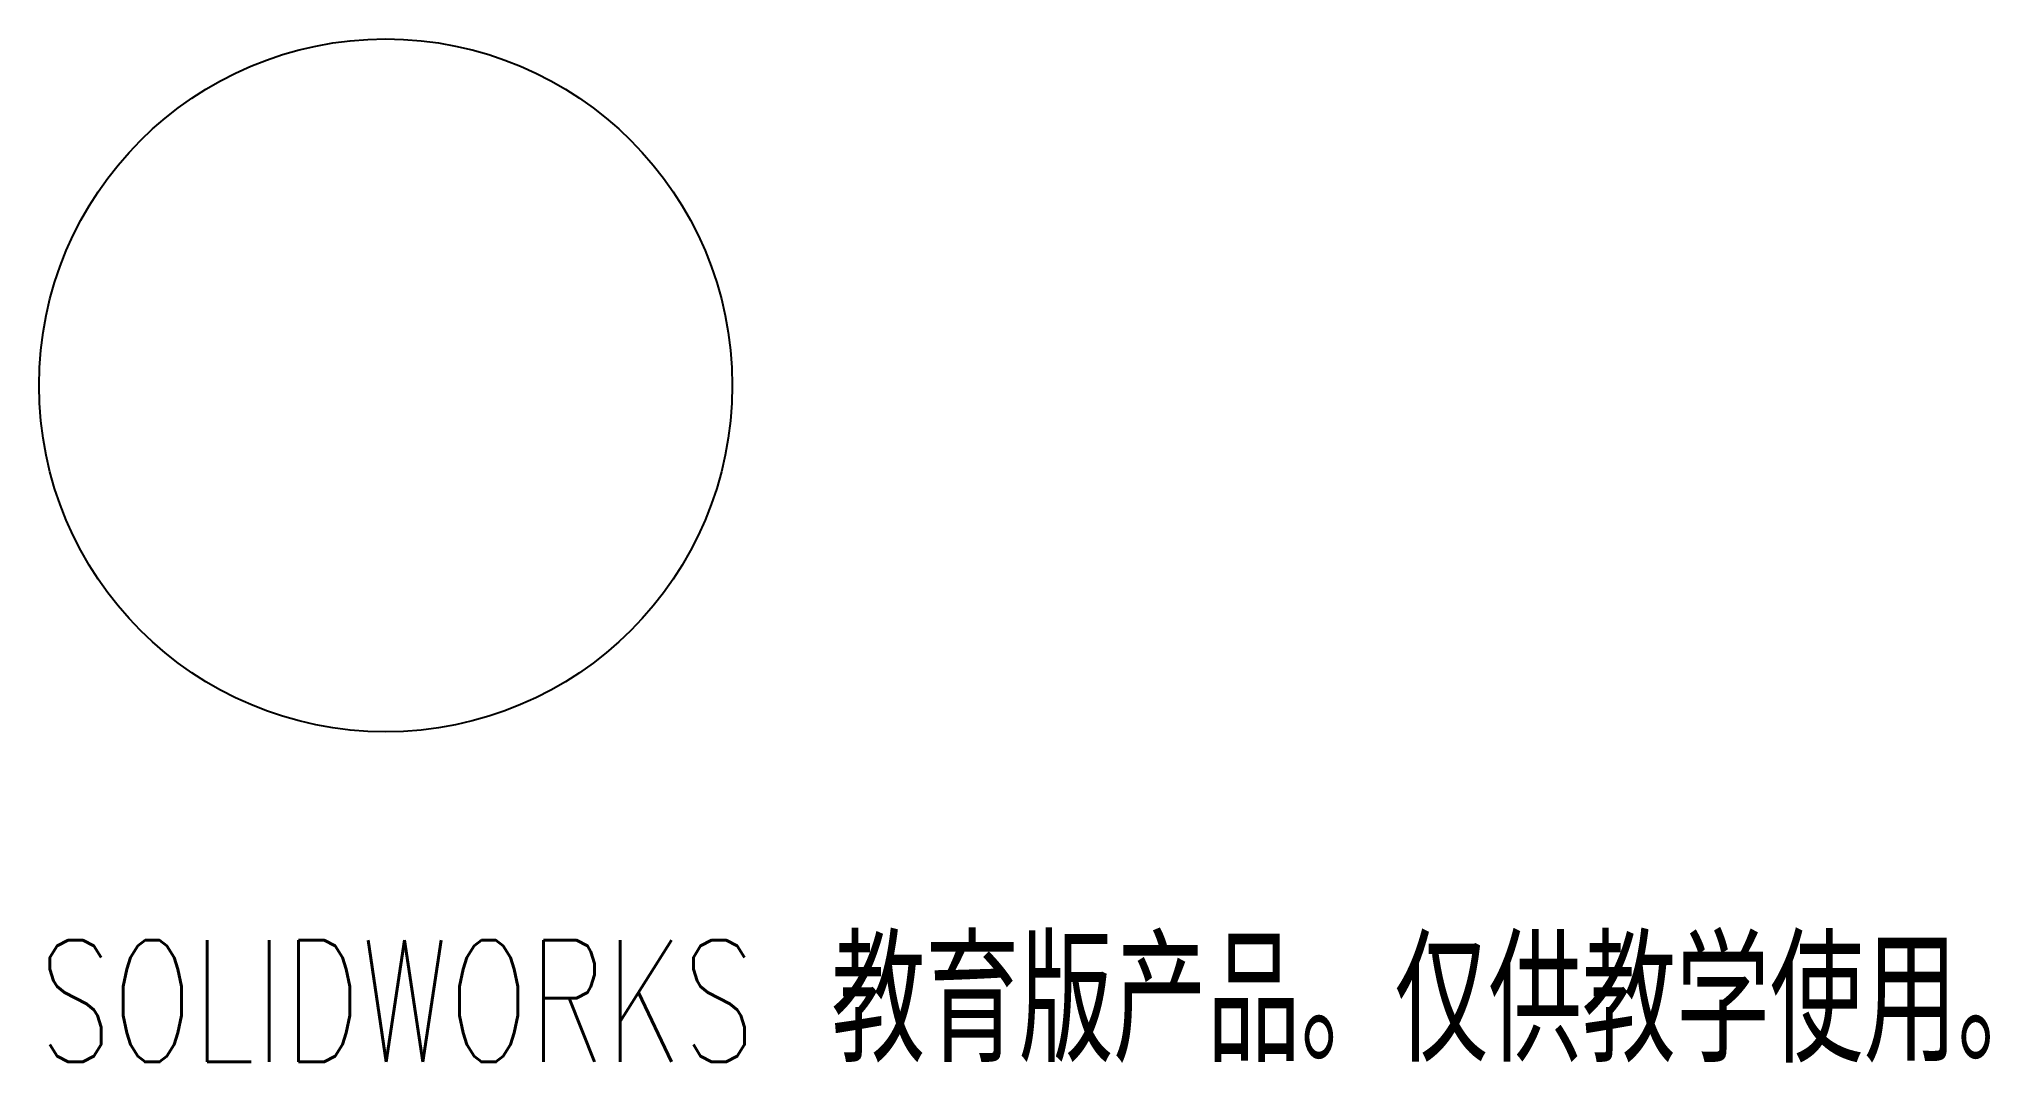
# Model space of a CAD drawing. Header units: millimetres. Extents: x -1.38 to 6.36, y -2.69 to 1.38.
import ezdxf

# ---------------------------------------------------------------- set-up
doc = ezdxf.new("R2010")
doc.units = ezdxf.units.MM
doc.styles.add('SLDTEXTSTYLE0', font='TXT', dxfattribs={"width": 0.7, "bigfont": 'bigfont'})

msp = doc.modelspace()

# ---------------------------------------------------------------- linework, layer by layer
at = {"color": 7, "linetype": 'Continuous', "lineweight": 25}
msp.add_circle((0, 0), 1.375, dxfattribs=at)

# ---------------------------------------------------------------- texts
at = {"color": 7, "linetype": 'Continuous', "insert": (-1.375, -2.202), "char_height": 0.483362, "attachment_point": 1, "style": 'SLDTEXTSTYLE0'}
msp.add_mtext('SOLIDWORKS \\M+18BB3\\M+188E7\\M+194C5产\\M+19569\\M+18142仅\\M+18B9F\\M+18BB3\\M+18A77\\M+18E67\\M+19770\\M+18142', dxfattribs=at)

doc.saveas('drawing.dxf')
